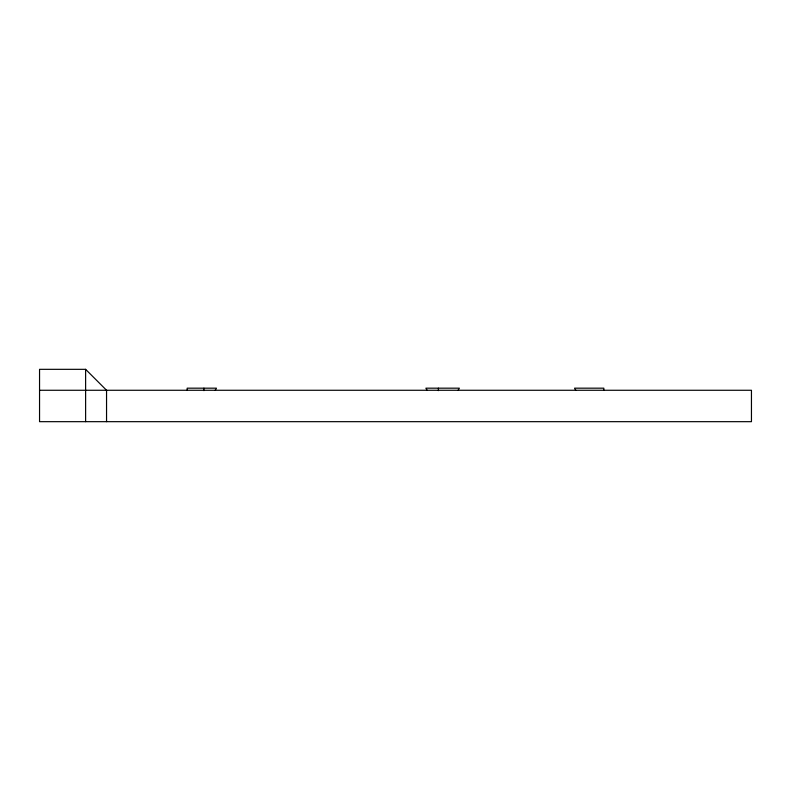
<?xml version="1.0" encoding="UTF-8"?>
<svg xmlns="http://www.w3.org/2000/svg" width="791" height="791" viewBox="0 0 791 791"><rect width="100%" height="100%" fill="white"/><g stroke="black" fill="none" stroke-linecap="round" stroke-linejoin="round"><path stroke-width="1.19" d="M215.221 390.27L216.477 388.173L187.16 388.173L187.16 390.27M458.108 390.27L459.363 388.173L425.865 388.173L427.12 390.27M106.548 421.672L106.548 390.27L85.616 369.328L39.55 369.328L39.55 421.672L751.45 421.672L751.45 390.27L39.55 390.27M575.779 390.27L574.523 388.173L603.84 388.173L603.84 390.27M438.422 388.173L438.422 390.635M203.92 388.173L203.92 390.635M85.616 369.328L85.616 421.672"/></g></svg>
